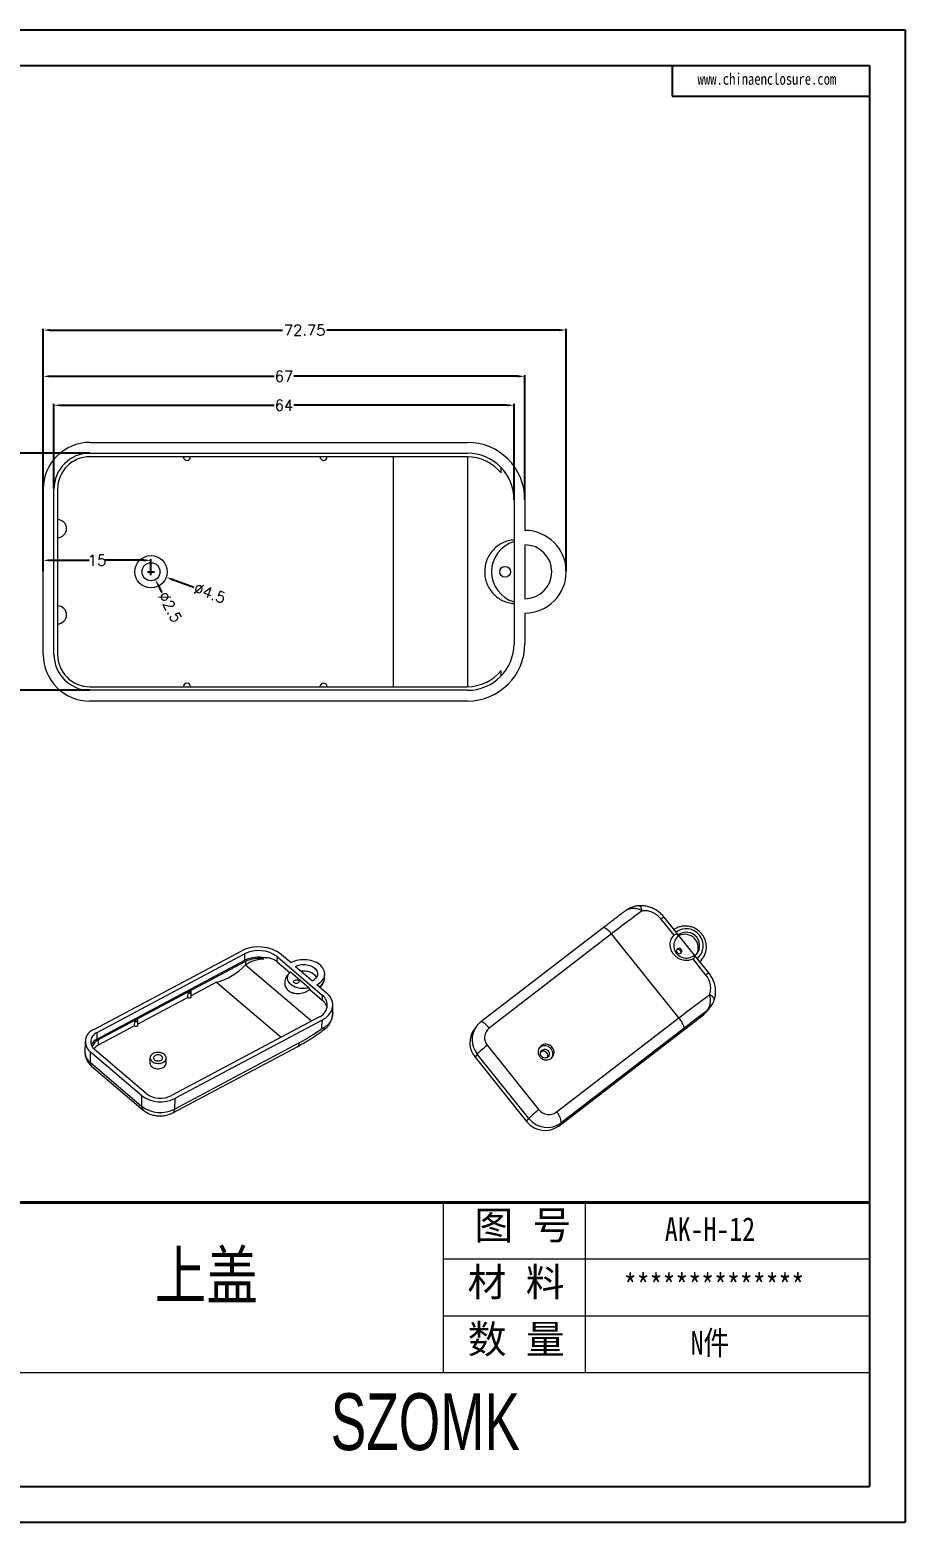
# Model space of a CAD drawing. Header units: inches. Extents: x 1494 to 2102, y 1089 to 1296.
# Drawn here: x 1980.5 to 2102.3, y 1088.5 to 1296.2 of the extents above; entities that cross this region are included whole.
import ezdxf

# ---------------------------------------------------------------- set-up
doc = ezdxf.new("R2010")
doc.units = ezdxf.units.IN
doc.layers.add('文字', color=81, linetype='Continuous')
doc.layers.add('粗实线', color=7, linetype='Continuous', lineweight=30)
doc.layers.add('细实线', color=3, linetype='Continuous', lineweight=9)
doc.styles.get("Standard").update_dxf_attribs({"font": 'txt', "bigfont": 'gbcbig.shx'})
doc.styles.add('宋体', font='', dxfattribs={"width": 0.8, "height": 3.5})
doc.styles.add('长仿宋', font='', dxfattribs={"width": 0.7, "height": 4})
doc.styles.get('宋体').set_extended_font_data('SimSun')
doc.styles.get('长仿宋').set_extended_font_data('SimSun')
doc.dimstyles.new('1.5', dxfattribs={"dimtxt": 1.5, "dimasz": 1, "dimexe": 0.18, "dimexo": 0.0625, "dimgap": 0.1, "dimtad": 0, "dimzin": 9, "dimdsep": 46, "dimtxsty": 'Standard', "dimcen": 0.5, "dimclrd": 3, "dimclre": 3, "dimadec": 0, "dimazin": 2, "dimtfac": 1, "dimtofl": 0, "dimtmove": 0, "dimatfit": 3, "dimfxl": 0, "dimtolj": 1, "dimtzin": 0, "dimarcsym": 0})

# ---------------------------------------------------------------- blocks, each defined once
blk = doc.blocks.new('*D140')
at = {"color": 3, "lineweight": -2}
for p, q in [((1982.38, 1232.32), (1982.38, 1248.13)), ((2049.38, 1230.82), (2049.38, 1248.13)), ((1983.38, 1247.95), (2014.53, 1247.95)), ((2048.38, 1247.95), (2017.23, 1247.95))]:
    blk.add_line(p, q, dxfattribs=at)
at = {"color": 3}
for points in [[(1983.38, 1248.12), (1983.38, 1247.79), (1982.38, 1247.95)], [(2048.38, 1248.12), (2048.38, 1247.79), (2049.38, 1247.95)]]:
    blk.add_solid(points, dxfattribs=at)
at = {"layer": 'Defpoints', "color": 0}
for p in [(2049.38, 1247.95), (1982.38, 1232.26), (2049.38, 1230.76)]:
    blk.add_point(p, dxfattribs=at)
at = {"color": 0, "insert": (2015.88, 1247.95), "char_height": 1.5, "attachment_point": 5}
blk.add_mtext('\\A1;67', dxfattribs=at)
blk = doc.blocks.new('*D141')
at = {"color": 3, "lineweight": -2}
for p, q in [((1983.88, 1232.32), (1983.88, 1244.1)), ((1984.88, 1243.92), (2014.53, 1243.92)), ((2046.88, 1243.92), (2017.23, 1243.92)), ((2047.88, 1230.82), (2047.88, 1244.1))]:
    blk.add_line(p, q, dxfattribs=at)
at = {"color": 3}
for points in [[(1984.88, 1244.08), (1984.88, 1243.75), (1983.88, 1243.92)], [(2046.88, 1244.08), (2046.88, 1243.75), (2047.88, 1243.92)]]:
    blk.add_solid(points, dxfattribs=at)
at = {"layer": 'Defpoints', "color": 0}
for p in [(1983.88, 1243.92), (1983.88, 1232.26), (2047.88, 1230.76)]:
    blk.add_point(p, dxfattribs=at)
at = {"color": 0, "insert": (2015.88, 1243.92), "char_height": 1.5, "attachment_point": 5}
blk.add_mtext('\\A1;64', dxfattribs=at)
blk = doc.blocks.new('*D142')
at = {"color": 3, "lineweight": -2}
for p, q in [((1988.82, 1237.26), (1977.44, 1237.26)), ((1977.62, 1236.26), (1977.62, 1222.11)), ((1977.62, 1205.26), (1977.62, 1219.41)), ((1988.82, 1204.26), (1977.44, 1204.26))]:
    blk.add_line(p, q, dxfattribs=at)
at = {"color": 3}
for points in [[(1977.45, 1236.26), (1977.78, 1236.26), (1977.62, 1237.26)], [(1977.45, 1205.26), (1977.78, 1205.26), (1977.62, 1204.26)]]:
    blk.add_solid(points, dxfattribs=at)
at = {"layer": 'Defpoints', "color": 0}
for p in [(1977.62, 1237.26), (1988.88, 1237.26), (1988.88, 1204.26)]:
    blk.add_point(p, dxfattribs=at)
at = {"color": 0, "insert": (1977.62, 1220.76), "char_height": 1.5, "attachment_point": 5, "rotation": 90}
blk.add_mtext('\\A1;33', dxfattribs=at)
blk = doc.blocks.new('*D143')
at = {"color": 3, "lineweight": -2}
for p, q in [((1982.38, 1220.82), (1982.38, 1222.53)), ((1983.38, 1222.35), (1988.78, 1222.35)), ((1996.38, 1222.35), (1990.98, 1222.35)), ((1997.38, 1220.82), (1997.38, 1222.53))]:
    blk.add_line(p, q, dxfattribs=at)
at = {"color": 3}
for points in [[(1983.38, 1222.51), (1983.38, 1222.18), (1982.38, 1222.35)], [(1996.38, 1222.51), (1996.38, 1222.18), (1997.38, 1222.35)]]:
    blk.add_solid(points, dxfattribs=at)
at = {"layer": 'Defpoints', "color": 0}
for p in [(1982.38, 1222.35), (1982.38, 1220.76), (1997.38, 1220.76)]:
    blk.add_point(p, dxfattribs=at)
at = {"color": 0, "insert": (1989.88, 1222.35), "char_height": 1.5, "attachment_point": 5}
blk.add_mtext('\\A1;15', dxfattribs=at)
blk = doc.blocks.new('*D144')
at = {"color": 3, "lineweight": -2}
for p, q in [((1997.38, 1220.26), (1997.38, 1221.26)), ((1996.88, 1220.76), (1997.88, 1220.76)), ((2003.35, 1218.57), (2000.44, 1219.64))]:
    blk.add_line(p, q, dxfattribs=at)
at = {"color": 3}
blk.add_solid([(2000.49, 1219.8), (2000.38, 1219.48), (1999.5, 1219.98)], dxfattribs=at)
at = {"layer": 'Defpoints', "color": 0}
for p in [(1995.27, 1221.53), (1999.5, 1219.98)]:
    blk.add_point(p, dxfattribs=at)
at = {"color": 0, "insert": (2005.56, 1217.77), "char_height": 1.5, "attachment_point": 5, "rotation": 339.9156}
blk.add_mtext('\\A1;∅4.5', dxfattribs=at)
blk = doc.blocks.new('*D145')
at = {"color": 3, "lineweight": -2}
for p, q in [((1997.38, 1220.26), (1997.38, 1221.26)), ((1996.88, 1220.76), (1997.88, 1220.76)), ((1998.93, 1217.89), (1998.45, 1218.77))]:
    blk.add_line(p, q, dxfattribs=at)
at = {"color": 3}
blk.add_solid([(1998.6, 1218.85), (1998.31, 1218.7), (1997.98, 1219.65)], dxfattribs=at)
at = {"layer": 'Defpoints', "color": 0}
for p in [(1996.79, 1221.86), (1997.98, 1219.65)]:
    blk.add_point(p, dxfattribs=at)
at = {"color": 0, "insert": (2000.04, 1215.83), "char_height": 1.5, "attachment_point": 5, "rotation": 298.3064}
blk.add_mtext('\\A1;∅2.5', dxfattribs=at)
blk = doc.blocks.new('*D146')
at = {"color": 3, "lineweight": -2}
for p, q in [((1982.38, 1220.82), (1982.38, 1254.56)), ((1983.38, 1254.38), (2015.66, 1254.38)), ((2054.13, 1254.38), (2021.86, 1254.38)), ((2055.13, 1220.82), (2055.13, 1254.56))]:
    blk.add_line(p, q, dxfattribs=at)
at = {"color": 3}
for points in [[(1983.38, 1254.55), (1983.38, 1254.22), (1982.38, 1254.38)], [(2054.13, 1254.55), (2054.13, 1254.22), (2055.13, 1254.38)]]:
    blk.add_solid(points, dxfattribs=at)
at = {"layer": 'Defpoints', "color": 0}
for p in [(1982.38, 1254.38), (1982.38, 1220.76), (2055.13, 1220.76)]:
    blk.add_point(p, dxfattribs=at)
at = {"color": 0, "insert": (2018.76, 1254.38), "char_height": 1.5, "attachment_point": 5}
blk.add_mtext('\\A1;72.75', dxfattribs=at)

msp = doc.modelspace()

# ---------------------------------------------------------------- linework, layer by layer
for p, q in [((1808.607, 1296.16), (2102.281, 1296.16)), ((2102.281, 1296.16), (2102.281, 1088.511)), ((1816.206, 1291.216), (2097.337, 1291.216)), ((2069.87, 1291.216), (2069.87, 1286.924)), ((2097.337, 1291.216), (2097.337, 1093.455)), ((2069.87, 1286.924), (2097.337, 1286.924)), ((1816.206, 1093.455), (2097.337, 1093.455)), ((1808.607, 1088.511), (2102.281, 1088.511))]:
    msp.add_line(p, q)
at = {"color": 7, "linetype": 'Continuous', "lineweight": 15}
for p, q in [((1988.885, 1238.756), (2041.385, 1238.756)), ((1988.885, 1237.256), (2041.385, 1237.256)), ((2041.385, 1236.756), (1988.885, 1236.756)), ((2031.074, 1236.756), (2031.074, 1204.756)), ((2041.385, 1236.756), (2041.385, 1204.756)), ((2046.073, 1234.5), (2046.073, 1235.258)), ((1982.385, 1209.256), (1982.385, 1232.256)), ((1983.885, 1209.256), (1983.885, 1232.256)), ((1984.385, 1232.256), (1984.385, 1209.256)), ((2047.885, 1230.756), (2047.885, 1210.756)), ((2049.385, 1230.756), (2049.385, 1226.506)), ((2049.385, 1224.506), (2049.385, 1217.006)), ((2049.385, 1215.006), (2049.385, 1210.756)), ((2046.073, 1206.253), (2046.073, 1207.011)), ((1988.885, 1204.756), (2041.385, 1204.756)), ((2041.385, 1204.256), (1988.885, 1204.256)), ((2041.385, 1202.756), (1988.885, 1202.756)), ((2060.273, 1171.223), (2043.254, 1158.119)), ((2070.149, 1170.169), (2068.345, 1172.422)), ((2070.789, 1170.149), (2068.765, 1172.676)), ((2061.434, 1170.362), (2044.41, 1157.254)), ((2070.786, 1158.682), (2061.434, 1170.362)), ((2072.972, 1167.422), (2070.794, 1170.143)), ((1989.439, 1157.056), (2009.919, 1167.968)), ((1989.908, 1156.657), (2010.388, 1167.568)), ((2010.388, 1167.568), (2010.373, 1166.647)), ((2013.064, 1166.887), (2012.827, 1167.089)), ((2014.945, 1166.491), (2014.957, 1167.187)), ((2014.957, 1167.187), (2021.21, 1161.859)), ((2015.542, 1167.499), (2016.871, 1166.367)), ((2075, 1164.89), (2072.977, 1167.417)), ((2010.373, 1166.647), (1989.892, 1155.735)), ((2010.53, 1166.514), (1990.049, 1155.602)), ((2010.53, 1166.514), (2010.522, 1166.076)), ((2010.522, 1166.076), (2019.712, 1158.246)), ((2014.945, 1166.491), (2016.686, 1165.007)), ((2016.714, 1165.036), (2016.596, 1164.913)), ((2016.764, 1165.087), (2019.385, 1162.854)), ((2017.496, 1165.834), (2019.841, 1163.836)), ((2074.58, 1164.636), (2072.776, 1166.888)), ((2073.974, 1166.761), (2074.095, 1166.923)), ((2074.095, 1166.923), (2074.056, 1166.873)), ((2006.495, 1163.634), (2002.967, 1161.754)), ((2006.495, 1163.634), (2015.471, 1155.986)), ((2020.467, 1163.303), (2021.796, 1162.17)), ((2021.534, 1164.235), (2021.543, 1164.788)), ((2002.52, 1161.516), (1995.555, 1157.805)), ((2002.52, 1161.516), (2002.531, 1162.179)), ((2002.921, 1162.387), (2002.531, 1162.179)), ((2002.965, 1161.616), (2002.976, 1162.279)), ((2019.455, 1162.648), (2021.199, 1161.162)), ((2021.21, 1161.859), (2021.199, 1161.162)), ((2020.707, 1158.776), (2000.227, 1147.864)), ((2022.657, 1159.381), (2022.674, 1160.442)), ((2053.763, 1145.575), (2070.786, 1158.682)), ((2054.135, 1143.651), (2074.219, 1159.114)), ((2074.219, 1159.114), (2074.475, 1159.457)), ((2074.933, 1159.84), (2075.206, 1160.205)), ((2075.159, 1160.16), (2075.197, 1160.212)), ((1989.892, 1155.735), (1989.908, 1156.657)), ((1995.108, 1157.567), (1990.037, 1154.865)), ((1995.108, 1157.567), (1995.119, 1158.23)), ((1995.509, 1158.438), (1995.119, 1158.23)), ((1995.553, 1157.667), (1995.564, 1158.33)), ((2021.176, 1158.376), (2000.696, 1147.464)), ((2021.157, 1157.205), (2021.176, 1158.376)), ((2042.654, 1157.509), (2042.332, 1157.077)), ((2071.475, 1157.186), (2054.456, 1144.083)), ((1988.222, 1155.378), (1988.197, 1153.904)), ((1990.049, 1155.602), (1990.037, 1154.865)), ((2000.439, 1145.466), (2017.797, 1154.714)), ((2000.671, 1145.99), (2018.026, 1155.236)), ((2044.163, 1154.861), (2051.333, 1145.906)), ((1988.935, 1153.974), (1988.911, 1152.499)), ((1988.911, 1152.499), (1996.103, 1146.371)), ((1996.127, 1147.845), (1988.935, 1153.974)), ((1996.712, 1148.157), (1989.521, 1154.285)), ((1997.243, 1153.124), (1997.231, 1152.387)), ((1999.481, 1152.35), (1999.493, 1153.087)), ((2042.774, 1153.653), (2042.452, 1153.221)), ((2042.452, 1153.221), (2049.622, 1144.267)), ((2049.944, 1144.699), (2042.774, 1153.653)), ((1989.109, 1151.981), (1996.301, 1145.853)), ((1996.103, 1146.371), (1996.127, 1147.845)), ((2000.696, 1147.464), (2000.671, 1145.99)), ((2049.622, 1144.267), (2049.944, 1144.699)), ((2054.456, 1144.083), (2054.135, 1143.651))]:
    msp.add_line(p, q, dxfattribs=at)
at = {"color": 7, "linetype": 'Continuous', "lineweight": 15, "flags": 128}
for points in [[(2065.71, 1173.582), (2065.199, 1173.205), (2064.679, 1172.819), (2064.153, 1172.426), (2063.62, 1172.026), (2063.081, 1171.619), (2062.537, 1171.205), (2061.988, 1170.786), (2061.434, 1170.362)], [(2070.571, 1167.772), (2070.648, 1167.698), (2070.743, 1167.649), (2070.846, 1167.627), (2070.951, 1167.635), (2071.048, 1167.672), (2071.13, 1167.735), (2071.189, 1167.819), (2071.222, 1167.917), (2071.225, 1168.021), (2071.199, 1168.122), (2071.145, 1168.213), (2071.067, 1168.287), (2070.973, 1168.336), (2070.869, 1168.358), (2070.764, 1168.35), (2070.667, 1168.313), (2070.585, 1168.25), (2070.526, 1168.166), (2070.493, 1168.069), (2070.49, 1167.965), (2070.516, 1167.863), (2070.571, 1167.772)], [(2019.385, 1162.854), (2019.144, 1162.8), (2018.894, 1162.765), (2018.641, 1162.751), (2018.386, 1162.756), (2018.133, 1162.781), (2017.886, 1162.827), (2017.648, 1162.891), (2017.423, 1162.974), (2017.213, 1163.073), (2017.021, 1163.188), (2016.85, 1163.318), (2016.702, 1163.46), (2016.58, 1163.612), (2016.485, 1163.773), (2016.418, 1163.94), (2016.38, 1164.11), (2016.371, 1164.283), (2016.393, 1164.454), (2016.443, 1164.623), (2016.523, 1164.786), (2016.631, 1164.941), (2016.764, 1165.087)], [(2020.467, 1163.303), (2020.684, 1163.432), (2020.881, 1163.575), (2021.056, 1163.731), (2021.206, 1163.898), (2021.329, 1164.075), (2021.426, 1164.26), (2021.494, 1164.451), (2021.533, 1164.645), (2021.543, 1164.842), (2021.523, 1165.039), (2021.474, 1165.233), (2021.397, 1165.423), (2021.291, 1165.608), (2021.158, 1165.784), (2021, 1165.951), (2020.818, 1166.106), (2020.614, 1166.248), (2020.39, 1166.376), (2020.148, 1166.488), (2019.891, 1166.582), (2019.621, 1166.659), (2019.342, 1166.718), (2019.056, 1166.757), (2018.766, 1166.776), (2018.474, 1166.775), (2018.185, 1166.754), (2017.901, 1166.714), (2017.625, 1166.654), (2017.359, 1166.576), (2017.107, 1166.48), (2016.871, 1166.367)], [(2017.496, 1165.834), (2017.689, 1165.924), (2017.897, 1165.996), (2018.117, 1166.051), (2018.346, 1166.086), (2018.58, 1166.101), (2018.815, 1166.097), (2019.048, 1166.072), (2019.276, 1166.028), (2019.493, 1165.965), (2019.698, 1165.885), (2019.886, 1165.788), (2020.055, 1165.675), (2020.202, 1165.55), (2020.325, 1165.413), (2020.422, 1165.267), (2020.492, 1165.115), (2020.532, 1164.957), (2020.543, 1164.798), (2020.525, 1164.64), (2020.477, 1164.485), (2020.401, 1164.335), (2020.297, 1164.193), (2020.168, 1164.061), (2020.015, 1163.941), (2019.841, 1163.836)], [(2073.974, 1166.761), (2073.867, 1166.627), (2073.729, 1166.477)], [(2017.294, 1163.555), (2017.24, 1163.617), (2017.214, 1163.687), (2017.218, 1163.759), (2017.252, 1163.827), (2017.313, 1163.886), (2017.396, 1163.93), (2017.495, 1163.957), (2017.601, 1163.964), (2017.706, 1163.95), (2017.801, 1163.916), (2017.879, 1163.866), (2017.934, 1163.804), (2017.96, 1163.734), (2017.956, 1163.662), (2017.922, 1163.593), (2017.861, 1163.535), (2017.777, 1163.49), (2017.679, 1163.464), (2017.572, 1163.457), (2017.467, 1163.471), (2017.372, 1163.505), (2017.294, 1163.555)], [(2002.52, 1161.516), (2002.585, 1161.477), (2002.666, 1161.455), (2002.753, 1161.453), (2002.835, 1161.471), (2002.903, 1161.507), (2002.948, 1161.557), (2002.965, 1161.614), (2002.965, 1161.616)], [(2002.531, 1162.179), (2002.596, 1162.14), (2002.677, 1162.118), (2002.764, 1162.116), (2002.846, 1162.134), (2002.914, 1162.17), (2002.959, 1162.22), (2002.976, 1162.277), (2002.963, 1162.335), (2002.921, 1162.387)], [(2021.176, 1158.376), (2021.439, 1158.529), (2021.68, 1158.697), (2021.899, 1158.879), (2022.093, 1159.073), (2022.261, 1159.279), (2022.402, 1159.493), (2022.514, 1159.715), (2022.597, 1159.944), (2022.65, 1160.176), (2022.673, 1160.411), (2022.666, 1160.647), (2022.628, 1160.882), (2022.56, 1161.114), (2022.463, 1161.341), (2022.337, 1161.562), (2022.183, 1161.775), (2022.002, 1161.978), (2021.796, 1162.17)], [(2070.786, 1158.682), (2071.34, 1159.106), (2071.889, 1159.525), (2072.433, 1159.939), (2072.972, 1160.346), (2073.505, 1160.746), (2074.031, 1161.139), (2074.551, 1161.525), (2075.063, 1161.903)], [(2074.475, 1159.457), (2074.11, 1159.185), (2073.742, 1158.909), (2073.371, 1158.63), (2072.997, 1158.347), (2072.62, 1158.061), (2072.241, 1157.772), (2071.859, 1157.481), (2071.475, 1157.186)], [(1995.108, 1157.567), (1995.173, 1157.528), (1995.254, 1157.506), (1995.341, 1157.504), (1995.423, 1157.522), (1995.491, 1157.558), (1995.536, 1157.608), (1995.553, 1157.665), (1995.553, 1157.667)], [(1995.119, 1158.23), (1995.184, 1158.191), (1995.265, 1158.169), (1995.352, 1158.167), (1995.434, 1158.185), (1995.502, 1158.221), (1995.547, 1158.271), (1995.564, 1158.328), (1995.551, 1158.386), (1995.509, 1158.438)], [(2051.478, 1153.255), (2051.601, 1153.123), (2051.744, 1153.012), (2051.902, 1152.924), (2052.072, 1152.862), (2052.248, 1152.827), (2052.427, 1152.821), (2052.603, 1152.843), (2052.772, 1152.892), (2052.931, 1152.969), (2053.074, 1153.07), (2053.198, 1153.192), (2053.299, 1153.334), (2053.376, 1153.491), (2053.426, 1153.659), (2053.448, 1153.833), (2053.441, 1154.01), (2053.405, 1154.184), (2053.342, 1154.352), (2053.253, 1154.508), (2053.14, 1154.649), (2053.006, 1154.771), (2052.855, 1154.871), (2052.691, 1154.946), (2052.517, 1154.995), (2052.339, 1155.016), (2052.161, 1155.008), (2051.988, 1154.972), (2051.823, 1154.909), (2051.672, 1154.82), (2051.538, 1154.708), (2051.425, 1154.575), (2051.336, 1154.425), (2051.272, 1154.263), (2051.236, 1154.091), (2051.229, 1153.915), (2051.25, 1153.738), (2051.3, 1153.567), (2051.376, 1153.404), (2051.478, 1153.255)], [(1999.246, 1153.573), (1999.121, 1153.664), (1998.978, 1153.739), (1998.818, 1153.798), (1998.647, 1153.84), (1998.468, 1153.862), (1998.287, 1153.865), (1998.108, 1153.848), (1997.936, 1153.812), (1997.775, 1153.757), (1997.629, 1153.686), (1997.503, 1153.6), (1997.399, 1153.5), (1997.32, 1153.391), (1997.268, 1153.274), (1997.244, 1153.153), (1997.25, 1153.031), (1997.285, 1152.911), (1997.347, 1152.795), (1997.436, 1152.688), (1997.55, 1152.591), (1997.684, 1152.508), (1997.836, 1152.441), (1998.002, 1152.39), (1998.177, 1152.358), (1998.358, 1152.346), (1998.538, 1152.353), (1998.714, 1152.379), (1998.882, 1152.425), (1999.035, 1152.488), (1999.172, 1152.567), (1999.288, 1152.66), (1999.38, 1152.765), (1999.445, 1152.878), (1999.483, 1152.997), (1999.492, 1153.119), (1999.472, 1153.241), (1999.423, 1153.359), (1999.347, 1153.471), (1999.246, 1153.573)], [(1998.855, 1153.366), (1998.76, 1153.431), (1998.646, 1153.481), (1998.519, 1153.514), (1998.386, 1153.528), (1998.251, 1153.522), (1998.122, 1153.496), (1998.004, 1153.452), (1997.903, 1153.392), (1997.824, 1153.319), (1997.771, 1153.236), (1997.745, 1153.146), (1997.748, 1153.055), (1997.781, 1152.966), (1997.841, 1152.883), (1997.925, 1152.811), (1998.031, 1152.753), (1998.152, 1152.711), (1998.283, 1152.688), (1998.418, 1152.684), (1998.55, 1152.7), (1998.675, 1152.735), (1998.785, 1152.787), (1998.875, 1152.854), (1998.942, 1152.933), (1998.981, 1153.02), (1998.993, 1153.111), (1998.975, 1153.202), (1998.928, 1153.288), (1998.855, 1153.366)], [(2051.699, 1153.334), (2051.627, 1153.447), (2051.58, 1153.572), (2051.561, 1153.704), (2051.571, 1153.835), (2051.609, 1153.96), (2051.674, 1154.073), (2051.762, 1154.168), (2051.87, 1154.242), (2051.992, 1154.29), (2052.123, 1154.312), (2052.257, 1154.304), (2052.386, 1154.268), (2052.506, 1154.206), (2052.611, 1154.121), (2052.695, 1154.016), (2052.755, 1153.896), (2052.788, 1153.767), (2052.793, 1153.635), (2052.768, 1153.506), (2052.716, 1153.386), (2052.639, 1153.281), (2052.541, 1153.196), (2052.425, 1153.135), (2052.298, 1153.1), (2052.165, 1153.093), (2052.033, 1153.114), (2051.907, 1153.164), (2051.794, 1153.238), (2051.699, 1153.334)], [(1997.478, 1151.901), (1997.602, 1151.811), (1997.746, 1151.735), (1997.905, 1151.676), (1998.077, 1151.635), (1998.255, 1151.612), (1998.436, 1151.61), (1998.615, 1151.627), (1998.787, 1151.663), (1998.948, 1151.717), (1999.094, 1151.789), (1999.221, 1151.875), (1999.325, 1151.974), (1999.404, 1152.083), (1999.456, 1152.2), (1999.479, 1152.321), (1999.481, 1152.35)]]:
    msp.add_lwpolyline(points, dxfattribs=at)
at = {"color": 8, "linetype": 'Continuous', "lineweight": 15, "flags": 128}
for points in [[(2065.71, 1173.582), (2065.671, 1173.74), (2065.623, 1173.884), (2065.566, 1174.01), (2065.504, 1174.116), (2065.437, 1174.197), (2065.367, 1174.252), (2065.297, 1174.28), (2065.248, 1174.284)], [(2075.71, 1161.134), (2075.721, 1161.174), (2075.722, 1161.26), (2075.697, 1161.352), (2075.645, 1161.448), (2075.569, 1161.546), (2075.469, 1161.643), (2075.35, 1161.736), (2075.213, 1161.823), (2075.063, 1161.903)], [(2022.368, 1158.113), (2022.392, 1158.192), (2022.393, 1158.29)], [(2044.41, 1157.254), (2044.275, 1157.417), (2044.137, 1157.57), (2044, 1157.71), (2043.867, 1157.834), (2043.739, 1157.94), (2043.62, 1158.025), (2043.513, 1158.088), (2043.419, 1158.127), (2043.34, 1158.142), (2043.278, 1158.133), (2043.254, 1158.119)]]:
    msp.add_lwpolyline(points, dxfattribs=at)
at = {"color": 7, "linetype": 'Continuous', "lineweight": 15}
for centre, radius in [((1997.385, 1220.756), 2.25), ((1997.385, 1220.756), 1.25), ((2046.635, 1220.756), 0.75)]:
    msp.add_circle(centre, radius, dxfattribs=at)
for centre, radius, start, end in [((1988.885, 1232.256), 6.5, 90, 180), ((2041.385, 1230.756), 8, 0, 90), ((1988.885, 1232.256), 5, 90, 180), ((1988.885, 1232.256), 4.5, 90, 180), ((2002.385, 1236.756), 0.5, 180, 0), ((2021.385, 1236.756), 0.5, 180, 0), ((2041.385, 1230.756), 6.5, 0, 90), ((2041.385, 1230.756), 6, 38.61705, 90), ((1984.385, 1226.756), 1.25, 270, 90), ((2049.385, 1220.756), 5.75, 270, 90), ((2049.112, 1220.756), 4.366, 106.32835, 253.67165), ((2049.385, 1220.756), 3.75, 270, 90), ((1984.385, 1214.756), 1.25, 270, 90), ((2041.385, 1210.756), 6.5, 270, 0), ((2041.385, 1210.756), 8, 270, 0), ((1988.885, 1209.256), 6.5, 180, 270), ((1988.885, 1209.256), 5, 180, 270), ((1988.885, 1209.256), 4.5, 180, 270), ((2041.385, 1210.756), 6, 270, 321.38295), ((2002.385, 1204.756), 0.5, 0, 180), ((2021.385, 1204.756), 0.5, 0, 180), ((2071.839, 1168.747), 1.744, 126.81531, 310.55329), ((2071.831, 1168.717), 1.872, 311.18339, 126.18521), ((2071.621, 1168.425), 1.888, 330.62944, 115.57041), ((2012.355, 1163.234), 5.324, 53.23741, 117.22963), ((2012.348, 1162.719), 4.397, 83.74631, 116.6853), ((2012.366, 1163.707), 4.338, 53.34217, 117.12487), ((2070.728, 1167.819), 0.378, 341.15704, 125.49357), ((2004.479, 1171.5), 8.12, 284.37679, 318.09413), ((2012.364, 1162.849), 4.099, 80.17489, 116.59174), ((2018.707, 1163.084), 2.117, 36.56144, 101.42302), ((2020.113, 1160.455), 1.781, 289.47445, 51.98476), ((2071.952, 1162.06), 3.718, 307.57854, 323.31966), ((1990.032, 1155.377), 1.781, 109.47445, 231.98476), ((1990.375, 1155.363), 1.375, 109.84821, 231.61099), ((2003.969, 1181.07), 29.411, 298.55148, 305.76147), ((2044.881, 1155.226), 3.15, 144.02128, 219.54381), ((2045.454, 1155.937), 1.681, 128.367, 219.80799), ((1990.67, 1154.123), 1.79, 115.72716, 154.14469), ((1990.641, 1154.27), 1.458, 113.96647, 166.65897), ((1990.854, 1153.262), 1.799, 117.00759, 142.18806), ((2050.264, 1146.441), 10.398, 125.92811, 136.08328), ((2052.154, 1153.671), 1.13, 332.14966, 134.50096), ((2051.96, 1153.415), 0.627, 37.8765, 125.53452), ((2051.98, 1153.412), 0.613, 340.6099, 39.25862), ((1997.861, 1152.402), 0.631, 181.33201, 232.55486), ((1998.693, 1149.852), 4.338, 233.34217, 297.12487), ((1998.718, 1151.326), 4.338, 233.34217, 297.12487), ((1998.704, 1150.819), 3.325, 233.20545, 297.26158), ((2052.194, 1146.274), 3.263, 217.96867, 306.48384), ((2057.434, 1137.486), 10.398, 125.92811, 136.08328), ((2052.516, 1146.706), 3.263, 217.96867, 306.48384), ((2052.718, 1146.987), 1.757, 217.96867, 306.48384), ((2052.445, 1144.054), 2.012, 0.80575, 49.08012)]:
    msp.add_arc(centre, radius, start, end, dxfattribs=at)
at = {"color": 8, "linetype": 'Continuous', "lineweight": 15}
for centre, radius, start, end in [((2069.263, 1171.379), 1.389, 110.97481, 131.33465), ((2071.821, 1168.709), 2.371, 310.97771, 126.39089), ((2071.953, 1168.519), 2.671, 311.0511, 321.96233), ((2019.889, 1164.343), 1.649, 304.91908, 356.25026), ((2075.271, 1163.967), 0.962, 106.37626, 135.96148), ((2045.202, 1155.658), 3.15, 144.00042, 219.54402), ((1990.057, 1153.966), 1.861, 181.89984, 231.98702), ((1989.549, 1152.446), 0.64, 175.20063, 226.51989), ((1996.741, 1146.318), 0.64, 175.20041, 226.52368), ((2000.093, 1145.933), 0.581, 306.46641, 5.65105)]:
    msp.add_arc(centre, radius, start, end, dxfattribs=at)
at = {"color": 7, "linetype": 'Continuous', "lineweight": 15}
for points, knots in [([(2047.885, 1225.179), (2047.617, 1225.163), (2047.353, 1225.122), (2046.834, 1224.991), (2046.577, 1224.9), (2046.082, 1224.669), (2045.848, 1224.531), (2045.404, 1224.211), (2045.194, 1224.026), (2044.813, 1223.62), (2044.643, 1223.401), (2044.343, 1222.929), (2044.214, 1222.674), (2044.007, 1222.151), (2043.929, 1221.881), (2043.823, 1221.324), (2043.796, 1221.039), (2043.796, 1220.475), (2043.822, 1220.194), (2043.928, 1219.633), (2044.007, 1219.362), (2044.212, 1218.84), (2044.341, 1218.586), (2044.641, 1218.112), (2044.811, 1217.892), (2045.191, 1217.488), (2045.402, 1217.302), (2045.847, 1216.98), (2046.082, 1216.842), (2046.576, 1216.612), (2046.834, 1216.52), (2047.353, 1216.389), (2047.617, 1216.348), (2047.885, 1216.332)], [0, 0, 0, 0, 0.0625, 0.0625, 0.125, 0.125, 0.1875, 0.1875, 0.25, 0.25, 0.3125, 0.3125, 0.375, 0.375, 0.4375, 0.4375, 0.5, 0.5, 0.5625, 0.5625, 0.625, 0.625, 0.6875, 0.6875, 0.75, 0.75, 0.8125, 0.8125, 0.875, 0.875, 0.9375, 0.9375, 1, 1, 1, 1]), ([(2063.347, 1173.55), (2063.224, 1173.458), (2062.922, 1173.233), (2062.434, 1172.867), (2061.884, 1172.452), (2061.328, 1172.03), (2060.791, 1171.62), (2060.438, 1171.349), (2060.273, 1171.222)], [0, 0, 0, 0, 0.1242947, 0.3041539, 0.4839602, 0.6637203, 0.8434405, 1, 1, 1, 1]), ([(2065.248, 1174.281), (2065.2, 1174.278), (2065.07, 1174.27), (2064.854, 1174.234), (2064.6, 1174.175), (2064.34, 1174.091), (2064.077, 1173.985), (2063.815, 1173.854), (2063.57, 1173.71), (2063.419, 1173.6), (2063.35, 1173.55)], [0, 0, 0, 0, 0.0728371, 0.1938831, 0.3213789, 0.4537221, 0.5907947, 0.7310366, 0.8770817, 1, 1, 1, 1]), ([(2068.765, 1172.676), (2068.701, 1172.753), (2068.571, 1172.91), (2068.353, 1173.128), (2068.118, 1173.335), (2067.868, 1173.526), (2067.603, 1173.699), (2067.327, 1173.852), (2067.041, 1173.983), (2066.748, 1174.093), (2066.448, 1174.18), (2066.141, 1174.243), (2065.832, 1174.282), (2065.534, 1174.297), (2065.34, 1174.287), (2065.249, 1174.283)], [0, 0, 0, 0, 0.0730104, 0.1498402, 0.2261281, 0.3032733, 0.3810997, 0.4593427, 0.5372677, 0.6148456, 0.6932502, 0.7721827, 0.851321, 0.9297668, 1, 1, 1, 1]), ([(2068.345, 1172.422), (2068.182, 1172.625), (2067.998, 1172.804), (2067.692, 1173.038), (2067.584, 1173.111), (2067.364, 1173.239), (2067.252, 1173.296), (2066.907, 1173.445), (2066.666, 1173.516), (2066.308, 1173.575), (2066.188, 1173.587), (2065.949, 1173.596), (2065.829, 1173.593), (2065.71, 1173.582)], [0, 0, 0, 0, 0.25, 0.25, 0.375, 0.375, 0.5, 0.5, 0.75, 0.75, 0.875, 0.875, 1, 1, 1, 1]), ([(2074.054, 1166.874), (2074.095, 1166.927), (2074.189, 1167.05), (2074.312, 1167.258), (2074.425, 1167.494), (2074.514, 1167.74), (2074.58, 1167.994), (2074.621, 1168.253), (2074.637, 1168.516), (2074.628, 1168.78), (2074.595, 1169.043), (2074.537, 1169.302), (2074.455, 1169.556), (2074.349, 1169.801), (2074.221, 1170.037), (2074.072, 1170.26), (2073.903, 1170.47), (2073.715, 1170.663), (2073.51, 1170.838), (2073.29, 1170.995), (2073.056, 1171.13), (2072.812, 1171.244), (2072.558, 1171.335), (2072.298, 1171.402), (2072.033, 1171.445), (2071.766, 1171.463), (2071.499, 1171.456), (2071.235, 1171.425), (2070.975, 1171.369), (2070.723, 1171.289), (2070.481, 1171.185), (2070.282, 1171.08), (2070.169, 1171.002), (2070.129, 1170.973)], [0, 0, 0, 0, 0.0254386, 0.0582475, 0.091054, 0.1238638, 0.1566825, 0.1895151, 0.2223658, 0.255238, 0.2881338, 0.3210547, 0.3540009, 0.3869718, 0.4199661, 0.4529816, 0.486016, 0.5190663, 0.5521294, 0.5852017, 0.6182795, 0.651358, 0.6844335, 0.7175019, 0.7505595, 0.7836024, 0.8166272, 0.8496308, 0.8826106, 0.9155648, 0.9484926, 0.9813942, 1, 1, 1, 1]), ([(2072.776, 1166.888), (2072.68, 1166.832), (2072.578, 1166.785), (2072.363, 1166.711), (2072.248, 1166.683), (2072.013, 1166.65), (2071.893, 1166.644), (2071.649, 1166.655), (2071.523, 1166.672), (2071.276, 1166.728), (2071.154, 1166.767), (2070.914, 1166.867), (2070.796, 1166.928), (2070.574, 1167.069), (2070.468, 1167.148), (2070.27, 1167.326), (2070.177, 1167.423), (2070.012, 1167.629), (2069.939, 1167.738), (2069.81, 1167.969), (2069.757, 1168.087), (2069.673, 1168.329), (2069.642, 1168.454), (2069.602, 1168.703), (2069.595, 1168.826), (2069.602, 1169.069), (2069.617, 1169.19), (2069.67, 1169.419), (2069.707, 1169.529), (2069.801, 1169.737), (2069.859, 1169.836), (2069.991, 1170.015), (2070.066, 1170.096), (2070.149, 1170.169)], [0, 0, 0, 0, 0.0625, 0.0625, 0.125, 0.125, 0.1875, 0.1875, 0.25, 0.25, 0.3125, 0.3125, 0.375, 0.375, 0.4375, 0.4375, 0.5, 0.5, 0.5625, 0.5625, 0.625, 0.625, 0.6875, 0.6875, 0.75, 0.75, 0.8125, 0.8125, 0.875, 0.875, 0.9375, 0.9375, 1, 1, 1, 1]), ([(2070.794, 1170.143), (2070.761, 1170.186), (2070.721, 1170.222), (2070.629, 1170.276), (2070.576, 1170.295), (2070.463, 1170.308), (2070.401, 1170.303), (2070.275, 1170.261), (2070.21, 1170.223), (2070.149, 1170.169)], [0, 0, 0, 0, 0.25, 0.25, 0.5, 0.5, 0.75, 0.75, 1, 1, 1, 1]), ([(2012.827, 1167.089), (2013.029, 1167.102), (2013.228, 1167.1), (2013.523, 1167.074), (2013.621, 1167.061), (2013.81, 1167.027), (2013.903, 1167.006), (2014.173, 1166.932), (2014.344, 1166.866), (2014.666, 1166.701), (2014.813, 1166.604), (2014.945, 1166.491)], [0, 0, 0, 0, 0.25, 0.25, 0.375, 0.375, 0.5, 0.5, 0.75, 0.75, 1, 1, 1, 1]), ([(2072.776, 1166.888), (2072.847, 1166.93), (2072.902, 1166.977), (2072.985, 1167.076), (2073.01, 1167.126), (2073.037, 1167.223), (2073.037, 1167.268), (2073.019, 1167.351), (2073, 1167.389), (2072.972, 1167.422)], [0, 0, 0, 0, 0.25, 0.25, 0.5, 0.5, 0.75, 0.75, 1, 1, 1, 1]), ([(2010.522, 1166.076), (2010.7, 1166.203), (2010.89, 1166.317), (2011.293, 1166.518), (2011.508, 1166.606), (2011.943, 1166.747), (2012.165, 1166.801), (2012.616, 1166.873), (2012.841, 1166.89), (2013.064, 1166.887)], [0, 0, 0, 0, 0.25, 0.25, 0.5, 0.5, 0.75, 0.75, 1, 1, 1, 1]), ([(2016.6, 1164.909), (2016.545, 1164.852), (2016.403, 1164.704), (2016.226, 1164.44), (2016.073, 1164.125), (2015.987, 1163.81), (2015.966, 1163.5), (2016.01, 1163.211), (2016.114, 1162.94), (2016.274, 1162.698), (2016.489, 1162.485), (2016.748, 1162.312), (2017.049, 1162.179), (2017.378, 1162.094), (2017.731, 1162.058), (2018.091, 1162.074), (2018.455, 1162.142), (2018.808, 1162.26), (2019.15, 1162.426), (2019.353, 1162.574), (2019.455, 1162.648)], [0, 0, 0, 0, 0.0370953, 0.0964388, 0.1551294, 0.2156867, 0.271726, 0.3294621, 0.3843413, 0.4408178, 0.4956121, 0.5519898, 0.6068735, 0.6633545, 0.7181365, 0.7745017, 0.8294229, 0.8858757, 0.9421826, 1, 1, 1, 1]), ([(2020.897, 1162.936), (2020.94, 1162.976), (2021.041, 1163.067), (2021.174, 1163.227), (2021.299, 1163.409), (2021.397, 1163.601), (2021.47, 1163.797), (2021.515, 1163.997), (2021.535, 1164.147), (2021.533, 1164.228), (2021.532, 1164.243)], [0, 0, 0, 0, 0.11186281, 0.25987868, 0.40615832, 0.55030402, 0.69217058, 0.83191588, 0.96997376, 1, 1, 1, 1]), ([(2075.063, 1161.903), (2075.145, 1162.117), (2075.198, 1162.34), (2075.233, 1162.687), (2075.236, 1162.806), (2075.228, 1163.043), (2075.216, 1163.162), (2075.176, 1163.399), (2075.148, 1163.518), (2075.075, 1163.754), (2075.031, 1163.873), (2074.875, 1164.216), (2074.743, 1164.432), (2074.58, 1164.636)], [0, 0, 0, 0, 0.25, 0.25, 0.375, 0.375, 0.5, 0.5, 0.625, 0.625, 0.75, 0.75, 1, 1, 1, 1]), ([(2075.709, 1161.135), (2075.737, 1161.215), (2075.796, 1161.388), (2075.859, 1161.664), (2075.903, 1161.957), (2075.922, 1162.256), (2075.918, 1162.558), (2075.889, 1162.862), (2075.835, 1163.164), (2075.758, 1163.462), (2075.659, 1163.755), (2075.537, 1164.038), (2075.394, 1164.313), (2075.23, 1164.577), (2075.097, 1164.77), (2075.013, 1164.869), (2074.997, 1164.888)], [0, 0, 0, 0, 0.0656809, 0.1416205, 0.2175495, 0.2939417, 0.3706848, 0.4476438, 0.5246332, 0.6015219, 0.6782662, 0.7540287, 0.8295, 0.9055867, 0.9821494, 1, 1, 1, 1]), ([(2021.199, 1161.162), (2021.301, 1161.065), (2021.509, 1160.867), (2021.718, 1160.505), (2021.835, 1160.232), (2021.855, 1160.08), (2021.857, 1160.064)], [0, 0, 0, 0, 0.3183543, 0.6462386, 0.9645166, 1, 1, 1, 1]), ([(2075.063, 1161.903), (2075.092, 1161.794), (2075.115, 1161.684), (2075.148, 1161.459), (2075.158, 1161.343), (2075.164, 1161.11), (2075.16, 1160.995), (2075.138, 1160.765), (2075.12, 1160.652), (2075.07, 1160.435), (2075.038, 1160.329), (2074.96, 1160.125), (2074.913, 1160.026), (2074.81, 1159.844), (2074.752, 1159.758), (2074.623, 1159.598), (2074.55, 1159.523), (2074.475, 1159.457)], [0, 0, 0, 0, 0.125, 0.125, 0.25, 0.25, 0.375, 0.375, 0.5, 0.5, 0.625, 0.625, 0.75, 0.75, 0.875, 0.875, 1, 1, 1, 1]), ([(2075.164, 1160.156), (2075.195, 1160.195), (2075.289, 1160.314), (2075.417, 1160.515), (2075.55, 1160.757), (2075.645, 1160.961), (2075.691, 1161.089), (2075.707, 1161.135)], [0, 0, 0, 0, 0.1305152, 0.3976278, 0.6256174, 0.8636611, 1, 1, 1, 1]), ([(2022.366, 1158.113), (2022.374, 1158.128), (2022.424, 1158.23), (2022.495, 1158.429), (2022.575, 1158.706), (2022.628, 1158.977), (2022.643, 1159.155), (2022.65, 1159.239)], [0, 0, 0, 0, 0.0413215, 0.289405, 0.5373686, 0.7826138, 1, 1, 1, 1]), ([(2022.651, 1159.254), (2022.652, 1159.259), (2022.656, 1159.301), (2022.655, 1159.344), (2022.653, 1159.381)], [0, 0, 0, 0, 0.11237006, 1, 1, 1, 1]), ([(2070.786, 1158.682), (2070.848, 1158.605), (2070.907, 1158.527), (2071.021, 1158.369), (2071.075, 1158.289), (2071.176, 1158.131), (2071.222, 1158.054), (2071.306, 1157.903), (2071.344, 1157.829), (2071.407, 1157.691), (2071.434, 1157.626), (2071.475, 1157.505), (2071.49, 1157.45), (2071.507, 1157.352), (2071.509, 1157.309), (2071.501, 1157.236), (2071.491, 1157.207), (2071.475, 1157.186)], [0, 0, 0, 0, 0.125, 0.125, 0.25, 0.25, 0.375, 0.375, 0.5, 0.5, 0.625, 0.625, 0.75, 0.75, 0.875, 0.875, 1, 1, 1, 1]), ([(2017.798, 1154.715), (2017.896, 1154.768), (2018.195, 1154.931), (2018.694, 1155.218), (2019.297, 1155.581), (2019.897, 1155.963), (2020.493, 1156.362), (2021.062, 1156.759), (2021.43, 1157.031), (2021.601, 1157.158)], [0, 0, 0, 0, 0.07583, 0.2332697, 0.3906191, 0.5478814, 0.7050586, 0.8621538, 1, 1, 1, 1]), ([(2022.393, 1158.29), (2022.329, 1158.157), (2022.255, 1158.039), (2022.086, 1157.822), (2021.99, 1157.723), (2021.781, 1157.546), (2021.669, 1157.467), (2021.486, 1157.361), (2021.424, 1157.327), (2021.293, 1157.263), (2021.226, 1157.233), (2021.157, 1157.205)], [0, 0, 0, 0, 0.25, 0.25, 0.5, 0.5, 0.75, 0.75, 0.875, 0.875, 1, 1, 1, 1]), ([(2021.601, 1157.159), (2021.616, 1157.17), (2021.694, 1157.224), (2021.829, 1157.345), (2022, 1157.521), (2022.151, 1157.72), (2022.275, 1157.916), (2022.338, 1158.052), (2022.367, 1158.113)], [0, 0, 0, 0, 0.04473233, 0.23639814, 0.44432746, 0.64562911, 0.84047383, 1, 1, 1, 1]), ([(2043.254, 1158.119), (2043.201, 1158.076), (2043.075, 1157.975), (2042.892, 1157.797), (2042.746, 1157.635), (2042.674, 1157.533), (2042.656, 1157.508)], [0, 0, 0, 0, 0.2378676, 0.5653181, 0.8925989, 1, 1, 1, 1]), ([(1988.198, 1153.904), (1988.198, 1153.896), (1988.192, 1153.808), (1988.206, 1153.64), (1988.239, 1153.403), (1988.3, 1153.171), (1988.383, 1152.946), (1988.488, 1152.73), (1988.615, 1152.522), (1988.764, 1152.325), (1988.928, 1152.143), (1989.049, 1152.034), (1989.109, 1151.981)], [0, 0, 0, 0, 0.010676, 0.1203045, 0.2293547, 0.3381726, 0.44716, 0.5567218, 0.6672547, 0.779129, 0.8926574, 1, 1, 1, 1]), ([(1996.301, 1145.853), (1996.348, 1145.814), (1996.464, 1145.719), (1996.663, 1145.584), (1996.899, 1145.449), (1997.15, 1145.333), (1997.413, 1145.234), (1997.687, 1145.155), (1997.968, 1145.096), (1998.254, 1145.056), (1998.544, 1145.038), (1998.836, 1145.04), (1999.126, 1145.063), (1999.414, 1145.106), (1999.698, 1145.171), (1999.975, 1145.258), (2000.223, 1145.356), (2000.373, 1145.433), (2000.439, 1145.466)], [0, 0, 0, 0, 0.043284, 0.1057445, 0.1687292, 0.2324369, 0.2966514, 0.3611777, 0.4258411, 0.4905837, 0.5554088, 0.620362, 0.6855039, 0.7508928, 0.8165922, 0.8826319, 0.9489828, 1, 1, 1, 1])]:
    msp.add_open_spline(points, degree=3, knots=knots, dxfattribs=at)
at = {"color": 8, "linetype": 'Continuous', "lineweight": 15}
for points, knots in [([(2065.71, 1173.582), (2065.665, 1173.606), (2065.573, 1173.654), (2065.428, 1173.717), (2065.278, 1173.772), (2065.12, 1173.82), (2064.965, 1173.857), (2064.813, 1173.883), (2064.675, 1173.898), (2064.544, 1173.906), (2064.416, 1173.906), (2064.287, 1173.898), (2064.149, 1173.881), (2064.011, 1173.855), (2063.874, 1173.818), (2063.734, 1173.769), (2063.575, 1173.697), (2063.443, 1173.622), (2063.367, 1173.562), (2063.349, 1173.548)], [0, 0, 0, 0, 0.0594182, 0.1192787, 0.1796847, 0.2405234, 0.3074038, 0.3629968, 0.418894, 0.4684286, 0.5181671, 0.5712552, 0.6245839, 0.6870006, 0.7450921, 0.8034821, 0.8740029, 0.9694441, 1, 1, 1, 1]), ([(2061.434, 1170.362), (2061.408, 1170.394), (2061.356, 1170.458), (2061.276, 1170.552), (2061.194, 1170.643), (2061.112, 1170.73), (2061.031, 1170.811), (2060.951, 1170.886), (2060.873, 1170.957), (2060.771, 1171.041), (2060.676, 1171.111), (2060.587, 1171.166), (2060.525, 1171.199), (2060.468, 1171.224), (2060.417, 1171.24), (2060.37, 1171.248), (2060.328, 1171.246), (2060.295, 1171.238), (2060.28, 1171.226), (2060.274, 1171.221)], [0, 0, 0, 0, 0.0553206, 0.1110253, 0.1679414, 0.2252761, 0.2807972, 0.3367066, 0.3932175, 0.4505521, 0.5618862, 0.6183973, 0.6757322, 0.7312541, 0.7871643, 0.8436759, 0.9010114, 0.9619491, 1, 1, 1, 1]), ([(2022.653, 1159.381), (2022.653, 1159.338), (2022.653, 1159.204), (2022.619, 1158.964), (2022.558, 1158.71), (2022.478, 1158.48), (2022.423, 1158.356), (2022.393, 1158.29)], [0, 0, 0, 0, 0.11873471, 0.36392653, 0.65174706, 0.81331043, 1, 1, 1, 1]), ([(2074.475, 1159.457), (2074.477, 1159.459), (2074.48, 1159.461), (2074.484, 1159.465), (2074.495, 1159.474), (2074.54, 1159.509), (2074.728, 1159.667), (2074.958, 1159.882), (2075.114, 1160.098), (2075.159, 1160.16)], [0, 0, 0, 0, 0.0090501, 0.010618, 0.015854, 0.0530059, 0.1821098, 0.7630305, 1, 1, 1, 1]), ([(2021.601, 1157.158), (2021.599, 1157.156), (2021.587, 1157.145), (2021.557, 1157.133), (2021.511, 1157.123), (2021.455, 1157.122), (2021.378, 1157.132), (2021.28, 1157.158), (2021.199, 1157.188), (2021.159, 1157.204), (2021.157, 1157.205)], [0, 0, 0, 0, 0.0260998, 0.1679684, 0.3000059, 0.4327221, 0.5930107, 0.8099416, 0.9928955, 1, 1, 1, 1]), ([(2017.796, 1154.715), (2017.807, 1154.721), (2017.837, 1154.736), (2017.877, 1154.772), (2017.917, 1154.819), (2017.951, 1154.875), (2017.979, 1154.939), (2018.002, 1155.014), (2018.018, 1155.099), (2018.025, 1155.175), (2018.026, 1155.223), (2018.026, 1155.236)], [0, 0, 0, 0, 0.0801784, 0.2027085, 0.3213638, 0.4408491, 0.5616196, 0.6841508, 0.8143803, 0.9457098, 1, 1, 1, 1])]:
    msp.add_open_spline(points, degree=3, knots=knots, dxfattribs=at)
at = {"color": 7, "linetype": 'Continuous', "lineweight": 15}
msp.add_open_spline([(2019.455, 1162.648), (2019.432, 1162.717), (2019.408, 1162.785), (2019.385, 1162.854)], degree=3, dxfattribs=at)
at = {"layer": '粗实线', "color": 7, "lineweight": 40}
msp.add_line((2097.337, 1133.007), (1978.681, 1133.007), dxfattribs=at)
at = {"layer": '细实线', "color": 7}
for p, q in [((2038.009, 1133.007), (2038.009, 1109.276)), ((2057.785, 1133.007), (2057.785, 1109.443)), ((2097.337, 1125.097), (2038.009, 1125.097)), ((2097.337, 1117.187), (2038.009, 1117.187)), ((2097.337, 1109.276), (1919.352, 1109.276))]:
    msp.add_line(p, q, dxfattribs=at)

# ---------------------------------------------------------------- texts
at = {"layer": '文字', "color": 0, "attachment_point": 1, "style": '宋体'}
for s, insert, char_height, width in [('www.chinaenclosure.com', (2073.409, 1290.129), 1.61138, 28.31045), ('{\\H1.111x;AK-H-12}', (2068.853, 1130.941), 2.96641, 34.29502), ('上盖', (1997.883, 1126.178), 6.592, 84.27661), ('{\\H1.111x;**************}', (2063.147, 1123.031), 2.96641, 34.29502), ('{\\H1.111x;N件}', (2072.441, 1115.12), 2.96641, 34.29502)]:
    msp.add_mtext(s, dxfattribs=dict(at, insert=insert, char_height=char_height, width=width))
at = {"layer": '粗实线', "insert": (2022.381, 1106.444), "char_height": 7.91042, "width": 88.70758, "attachment_point": 1, "style": '长仿宋'}
msp.add_mtext('{\\fSTXinwei|b0|i0|c134|p2;SZOMK}', dxfattribs=at)
at = {"layer": '细实线', "color": 7, "char_height": 3.95521, "attachment_point": 1}
for s, insert, width in [('{\\fSimSun|b0|i0|c134|p54;图 号}', (2042.358, 1131.807), 19.77606), ('{\\fSimSun|b0|i0|c134|p54;材 料   }', (2041.42, 1123.896), 19.77606), ('{\\fSimSun|b0|i0|c134|p54;数 量}', (2041.44, 1115.947), 17.87015)]:
    msp.add_mtext(s, dxfattribs=dict(at, insert=insert, width=width))

# ---------------------------------------------------------------- dimensions: what is measured, and where the dimension line sits
for base, p1, p2, picture, middle in [((1982.385, 1254.382), (2055.135, 1220.756), (1982.385, 1220.756), '*D146', (2018.76, 1254.382)), ((2049.385, 1247.952), (1982.385, 1232.256), (2049.385, 1230.756), '*D140', (2015.885, 1247.952)), ((1983.885, 1243.918), (2047.885, 1230.756), (1983.885, 1232.256), '*D141', (2015.885, 1243.918)), ((1982.385, 1222.347), (1997.385, 1220.756), (1982.385, 1220.756), '*D143', (1989.885, 1222.347))]:
    dim = msp.add_linear_dim(base=base, p1=p1, p2=p2, dimstyle='1.5')
    dim.commit()
    dim.dimension.update_dxf_attribs({"geometry": picture, "text_midpoint": middle})
dim = msp.add_linear_dim(base=(1977.617, 1237.256), p1=(1988.885, 1204.256), p2=(1988.885, 1237.256), angle=90, dimstyle='1.5')
dim.commit()
dim.dimension.update_dxf_attribs({"geometry": '*D142', "text_midpoint": (1977.617, 1220.756)})
dim = msp.add_diameter_dim_2p(p1=(1995.272, 1221.528), p2=(1999.498, 1219.983), dimstyle='1.5')
dim.commit()
dim.dimension.update_dxf_attribs({"geometry": '*D144', "text_midpoint": (2005.558, 1217.767), "dimtype": 163})
dim = msp.add_diameter_dim_2p(p1=(1996.792, 1221.856), p2=(1997.978, 1219.655), dimstyle='1.5')
dim.commit()
dim.dimension.update_dxf_attribs({"geometry": '*D145', "text_midpoint": (2000.04, 1215.825)})

doc.saveas('drawing.dxf')
